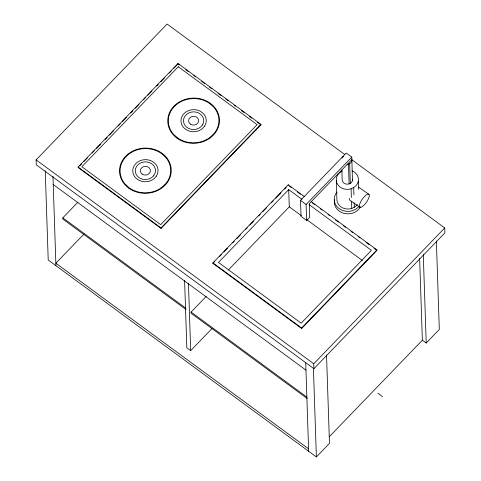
<?xml version="1.0" encoding="UTF-8"?>
<svg xmlns="http://www.w3.org/2000/svg" width="481" height="481" viewBox="0 0 481 481"><rect width="100%" height="100%" fill="white"/><g stroke="black" fill="none" stroke-linecap="round" stroke-linejoin="round"><path stroke-width="0.72" d="M352.459 180.429L351.791 157.113L346.2 153.006L300.517 200.379L301.046 216.36L306.637 220.466L309.728 217.262L309.283 203.74L351.876 159.572M360.552 206.848L358.604 209.506L355.934 211.64L352.729 213.101A13.793 12.049 -1.9 0 1 334.523 199.729M351.575 159.53L444.727 227.94L444.889 232.858L313.901 368.687L36.273 164.797L36.111 159.878L167.099 24.05L344.925 154.648M78.114 167.045L177.994 63.474L260.894 124.357L260.906 124.85L161.033 228.421L78.132 167.532L78.114 167.045L161.015 227.928L161.033 228.421M79.69 165.915L81.77 163.756M83.85 161.604L87.494 157.822M92.178 152.97L94.258 150.812M96.338 148.653L100.499 144.342M105.183 139.484L107.263 137.326M109.343 135.167L113.504 130.856M118.188 125.998L120.268 123.839M122.348 121.681L126.509 117.37M130.67 113.053L132.75 110.895M135.353 108.195L138.991 104.419M143.675 99.567L145.755 97.409M147.835 95.25L151.996 90.939M156.68 86.081L158.243 84.464M160.84 81.764L164.484 77.988M169.162 73.136L171.242 70.978M173.845 68.278L177.489 64.502M186.075 309.572L62.849 219.071L62.807 217.839L77.916 202.176M83.941 234.085L55.844 263.221L308.574 448.827M161.015 227.928L260.894 124.357M311.183 201.611L376.942 249.91L376.96 250.403L301.641 328.499L212.957 263.372L212.939 262.879L288.257 184.776L304.545 196.741M212.957 263.372L214.514 261.754M219.709 256.367L221.266 254.75M223.863 252.056L227.501 248.286M232.696 242.905L234.253 241.288M236.85 238.594L240.482 234.824M245.677 229.437L247.24 227.82M249.831 225.126L253.469 221.356M258.664 215.969L260.221 214.352M262.818 211.664L266.456 207.888M271.651 202.507L273.208 200.89M275.805 198.196L281 192.809M284.638 189.039L286.195 187.422M301.99 199.356L288.708 189.604L218.464 262.44L301.172 323.184L371.416 250.342L309.235 204.678M228.403 269.943L289.279 206.818L288.708 189.604M307.125 398.466L191.143 313.293L191.101 312.061L206.211 296.398M306.637 220.466L306.108 204.485L351.791 157.113M184.596 280.363L186.832 347.817L190.686 350.649L212.061 328.487M301.641 328.499L301.623 328.012L376.942 249.91M313.901 368.687L313.738 363.768L444.727 227.94M329.251 436.76L422.36 340.211L419.648 258.537M45.256 170.851L48.214 260.017L316.372 456.95L329.467 443.368L326.533 354.948M422.36 340.211L426.214 343.043L439.309 329.461L436.381 241.041M358.519 207.046L355.85 209.181L352.645 210.642A13.793 12.049 -1.9 0 1 336.874 206.523A13.793 12.049 -1.9 0 1 337.049 192.099M347.126 164.496L349.651 163.684A5.189 4.533 -1.9 0 0 351.809 160.756M341.847 169.859L342.183 180.062A5.189 4.533 -1.9 0 0 349.104 183.91L350.306 183.357A5.189 4.533 -1.9 0 0 352.525 179.245M342.286 171.056A11.105 9.704 -1.9 0 0 337.163 183.592A11.105 9.704 -1.9 0 0 351.094 188.762L353.673 187.59A11.105 9.704 -1.9 0 0 352.11 170.845M336.285 180.531L336.94 200.204A11.105 9.704 -1.9 0 0 351.743 208.441L354.323 207.263A11.105 9.704 -1.9 0 0 357.341 204.515M369.017 194.366A7.906 2.585 -55.3 0 0 360.516 202.146A7.906 2.585 -55.3 0 0 363.522 205.646A7.906 2.585 -55.3 0 0 369.017 194.366L359.187 187.56A7.906 2.585 -55.3 0 0 358.579 187.253M359.686 207.07L349.855 200.27A7.906 2.585 -55.3 0 1 349.615 198.406M179.221 64.857L178.006 63.967L177.994 63.474M185.876 69.745L188.293 71.519M193.741 75.517L195.557 76.852M201.605 81.295L204.635 83.52M209.475 87.073L211.893 88.853M217.947 93.296L220.971 95.521M225.811 99.074L228.234 100.854M234.283 105.297L235.492 106.181M241.546 110.63L244.57 112.849M249.411 116.408L251.834 118.182M257.281 122.18L260.906 124.85M289.478 186.153L291.288 187.482M297.324 191.913L300.336 194.132M312.403 202.994L314.815 204.762M320.25 208.754L322.06 210.083M328.09 214.514L329.299 215.398M335.329 219.829L338.347 222.042M343.169 225.589L345.586 227.363M351.016 231.349L352.826 232.678M358.255 236.664L360.065 237.993M366.095 242.424L369.113 244.643M373.941 248.184L376.352 249.958M300.517 200.379L306.108 204.485M289.279 206.818L301.353 215.686M306.788 219.673L362.325 260.468M212.939 262.879L301.623 328.012M377.844 393.205L382.575 396.681M36.111 159.878L313.738 363.768M53.235 184.524L305.964 370.13M62.807 217.839L186.039 308.345M191.101 312.061L307.082 397.24M423.28 254.629L426.214 343.043M358.285 181.307L358.549 189.328M353.673 187.59L353.914 194.877M354.178 202.892L354.323 207.263M351.094 188.762L351.383 197.511M351.503 201.154L351.743 208.441M349.651 163.684L350.306 183.357M348.448 164.237L349.104 183.91M313.438 368.53L316.372 456.95M305.718 362.752L308.658 451.286M288.257 184.776L288.269 185.269M188.45 283.195L190.686 350.649M52.964 176.407L55.928 265.68M342.015 158.075A5.189 4.533 -1.9 0 1 343.753 156.271M202.513 124.838L200.962 126.719A10.119 8.844 -1.9 0 1 188.799 128.511L186.658 127.176A10.119 8.844 -1.9 0 1 185.419 115.572A10.119 8.844 -1.9 0 1 198.431 112.885L200.571 114.225A10.119 8.844 -1.9 0 1 202.513 124.838M156.361 176.118L154.359 178.427A12.65 11.051 -1.9 0 1 139.099 180.339L136.472 178.607A12.65 11.051 -1.9 0 1 135.341 164.075A12.65 11.051 -1.9 0 1 151.689 161.069L154.317 162.794A12.65 11.051 -1.9 0 1 156.361 176.118M204.551 126.166L202.531 128.469A12.65 11.051 -1.9 0 1 187.259 130.303L184.644 128.565A12.65 11.051 -1.9 0 1 183.604 114.021A12.65 11.051 -1.9 0 1 199.97 111.093L202.579 112.837A12.65 11.051 -1.9 0 1 204.551 126.166M178.295 66.739L81.854 166.745L160.714 224.657L257.149 124.651L178.295 66.739M153.565 175.848L151.743 177.537A10.119 8.844 -1.9 0 1 139.43 177.892L137.518 176.317A10.119 8.844 -1.9 0 1 138.071 164.658A10.119 8.844 -1.9 0 1 151.359 163.51L153.271 165.091A10.119 8.844 -1.9 0 1 153.565 175.848M213.817 133.844L209.187 137.999A25.295 22.102 -1.9 0 1 178.391 138.474L173.683 134.464A25.295 22.102 -1.9 0 1 175.571 105.345A25.295 22.102 -1.9 0 1 208.838 102.922L213.546 106.932A25.295 22.102 -1.9 0 1 213.817 133.844M164.761 184.77L159.89 188.702A25.295 22.102 -1.9 0 1 129.124 187.758L124.669 183.532A25.295 22.102 -1.9 0 1 128.319 154.527A25.295 22.102 -1.9 0 1 161.664 153.649L166.119 157.87A25.295 22.102 -1.9 0 1 164.761 184.77M176.87 138.059A25.866 22.601 -1.9 0 0 219.059 124.555A25.866 22.601 -1.9 0 0 184.914 99.477A25.866 22.601 -1.9 0 0 176.87 138.059M128.649 188.065A25.866 22.601 -1.9 0 0 170.839 174.561A25.866 22.601 -1.9 0 0 136.694 149.483A25.866 22.601 -1.9 0 0 128.649 188.065M142.142 174.074A5.026 4.389 -1.9 0 0 150.337 171.452A5.026 4.389 -1.9 0 0 143.705 166.582A5.026 4.389 -1.9 0 0 142.142 174.074M190.356 124.074A5.032 4.395 -1.9 0 0 198.563 121.446A5.032 4.395 -1.9 0 0 191.919 116.57A5.032 4.395 -1.9 0 0 190.356 124.074"/></g></svg>
